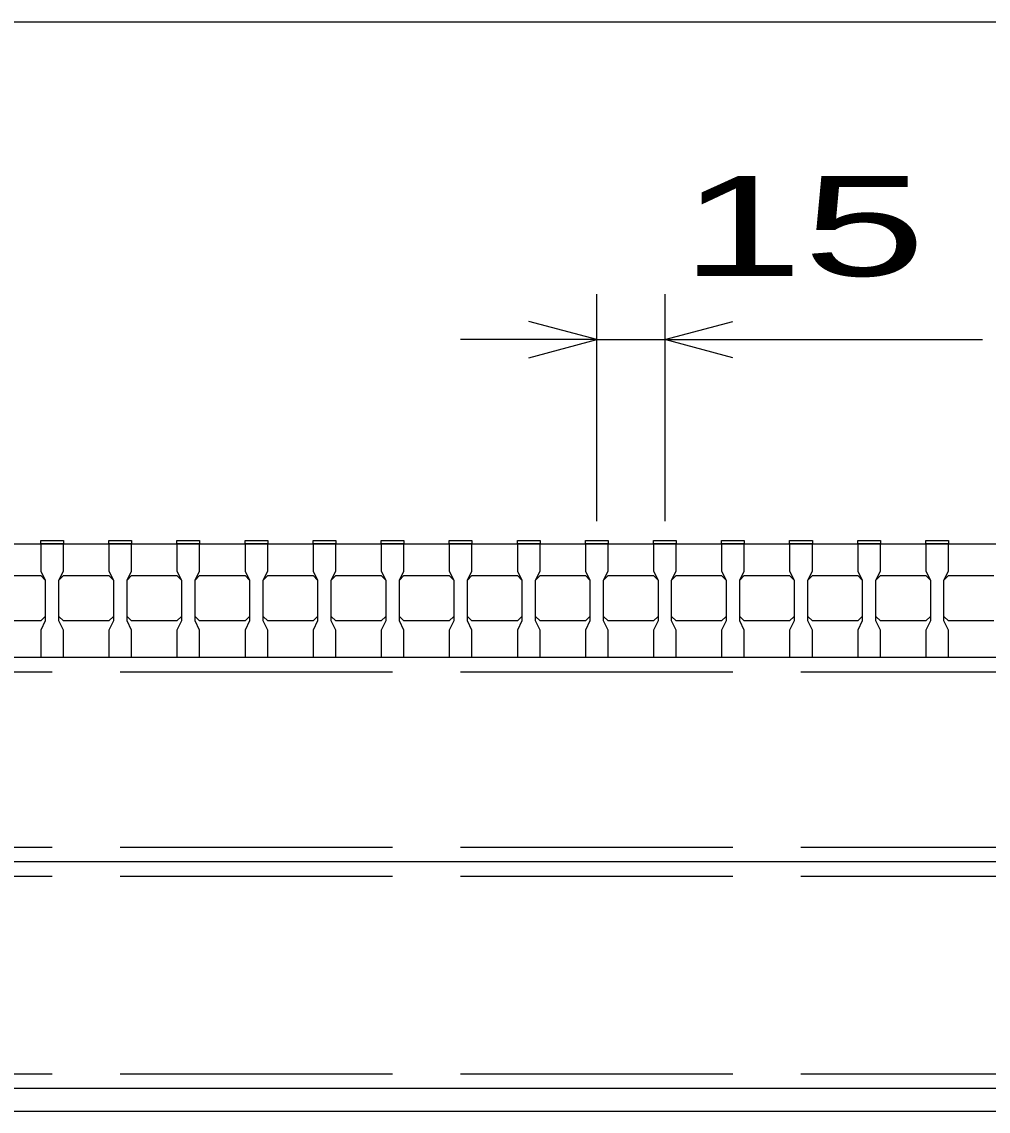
# Model space of a CAD drawing. Units: millimetres, scale not verified. Extents: x -1820 to 1731, y -1282 to 1054.
# Drawn here: x -1213.2 to -1000.2, y -722.5 to -482.5 of the extents above; entities that cross this region are included whole.
import ezdxf
from ezdxf.enums import TextEntityAlignment as Align

# ---------------------------------------------------------------- set-up
doc = ezdxf.new("R2010")
doc.units = ezdxf.units.MM
doc.header["$LTSCALE"] = 10
doc.linetypes.add('DASHED', pattern=[7.5, 6, -1.5])
doc.layers.add('16', color=3, linetype='Continuous', lineweight=25)
doc.layers.add('22', color=4, linetype='Continuous', lineweight=25)
doc.styles.add('ベクトル', font='')
doc.styles.get('ベクトル').set_extended_font_data('ベクトル')

msp = doc.modelspace()

# ---------------------------------------------------------------- linework, layer by layer
at = {"layer": '16'}
for p, q in [((-1419, -597.5), (-424, -597.5)), ((-1209, -597.5), (-1209, -596.8)), ((-1209, -596.8), (-1204, -596.8)), ((-1209, -597.5), (-1209, -603.5)), ((-1204, -597.5), (-1209, -597.5)), ((-1204, -596.8), (-1204, -597.5)), ((-1204, -603.5), (-1204, -597.5)), ((-1194, -597.5), (-1194, -596.8)), ((-1194, -596.8), (-1189, -596.8)), ((-1194, -597.5), (-1194, -603.5)), ((-1189, -597.5), (-1194, -597.5)), ((-1189, -596.8), (-1189, -597.5)), ((-1189, -603.5), (-1189, -597.5)), ((-1179, -597.5), (-1179, -596.8)), ((-1179, -596.8), (-1174, -596.8)), ((-1179, -597.5), (-1179, -603.5)), ((-1174, -597.5), (-1179, -597.5)), ((-1174, -596.8), (-1174, -597.5)), ((-1174, -603.5), (-1174, -597.5)), ((-1164, -597.5), (-1164, -596.8)), ((-1164, -596.8), (-1159, -596.8)), ((-1164, -597.5), (-1164, -603.5)), ((-1159, -597.5), (-1164, -597.5)), ((-1159, -596.8), (-1159, -597.5)), ((-1159, -603.5), (-1159, -597.5)), ((-1149, -597.5), (-1149, -596.8)), ((-1149, -596.8), (-1144, -596.8)), ((-1149, -597.5), (-1149, -603.5)), ((-1144, -597.5), (-1149, -597.5)), ((-1144, -596.8), (-1144, -597.5)), ((-1144, -603.5), (-1144, -597.5)), ((-1134, -597.5), (-1134, -596.8)), ((-1134, -596.8), (-1129, -596.8)), ((-1134, -597.5), (-1134, -603.5)), ((-1129, -597.5), (-1134, -597.5)), ((-1129, -596.8), (-1129, -597.5)), ((-1129, -603.5), (-1129, -597.5)), ((-1119, -597.5), (-1119, -596.8)), ((-1119, -596.8), (-1114, -596.8)), ((-1119, -597.5), (-1119, -603.5)), ((-1114, -597.5), (-1119, -597.5)), ((-1114, -596.8), (-1114, -597.5)), ((-1114, -603.5), (-1114, -597.5)), ((-1104, -597.5), (-1104, -596.8)), ((-1104, -596.8), (-1099, -596.8)), ((-1104, -597.5), (-1104, -603.5)), ((-1099, -597.5), (-1104, -597.5)), ((-1099, -596.8), (-1099, -597.5)), ((-1099, -603.5), (-1099, -597.5)), ((-1089, -597.5), (-1089, -596.8)), ((-1089, -596.8), (-1084, -596.8)), ((-1089, -597.5), (-1089, -603.5)), ((-1084, -597.5), (-1089, -597.5)), ((-1084, -596.8), (-1084, -597.5)), ((-1084, -603.5), (-1084, -597.5)), ((-1074, -597.5), (-1074, -596.8)), ((-1074, -596.8), (-1069, -596.8)), ((-1074, -597.5), (-1074, -603.5)), ((-1069, -597.5), (-1074, -597.5)), ((-1069, -596.8), (-1069, -597.5)), ((-1069, -603.5), (-1069, -597.5)), ((-1059, -597.5), (-1059, -596.8)), ((-1059, -596.8), (-1054, -596.8)), ((-1059, -597.5), (-1059, -603.5)), ((-1054, -597.5), (-1059, -597.5)), ((-1054, -596.8), (-1054, -597.5)), ((-1054, -603.5), (-1054, -597.5)), ((-1044, -597.5), (-1044, -596.8)), ((-1044, -596.8), (-1039, -596.8)), ((-1044, -597.5), (-1044, -603.5)), ((-1039, -597.5), (-1044, -597.5)), ((-1039, -596.8), (-1039, -597.5)), ((-1039, -603.5), (-1039, -597.5)), ((-1029, -597.5), (-1029, -596.8)), ((-1029, -596.8), (-1024, -596.8)), ((-1029, -597.5), (-1029, -603.5)), ((-1024, -597.5), (-1029, -597.5)), ((-1024, -596.8), (-1024, -597.5)), ((-1024, -603.5), (-1024, -597.5)), ((-1014, -597.5), (-1014, -596.8)), ((-1014, -596.8), (-1009, -596.8)), ((-1014, -597.5), (-1014, -603.5)), ((-1009, -597.5), (-1014, -597.5)), ((-1009, -596.8), (-1009, -597.5)), ((-1009, -603.5), (-1009, -597.5)), ((-1219, -604.5), (-1209, -604.5)), ((-1209, -603.5), (-1208, -605.5)), ((-1209, -604.5), (-1208, -605.5)), ((-1205, -605.5), (-1204, -603.5)), ((-1205, -605.5), (-1204, -604.5)), ((-1204, -604.5), (-1194, -604.5)), ((-1194, -603.5), (-1193, -605.5)), ((-1194, -604.5), (-1193, -605.5)), ((-1190, -605.5), (-1189, -603.5)), ((-1190, -605.5), (-1189, -604.5)), ((-1189, -604.5), (-1179, -604.5)), ((-1179, -603.5), (-1178, -605.5)), ((-1179, -604.5), (-1178, -605.5)), ((-1175, -605.5), (-1174, -603.5)), ((-1175, -605.5), (-1174, -604.5)), ((-1174, -604.5), (-1164, -604.5)), ((-1164, -603.5), (-1163, -605.5)), ((-1164, -604.5), (-1163, -605.5)), ((-1160, -605.5), (-1159, -603.5)), ((-1160, -605.5), (-1159, -604.5)), ((-1159, -604.5), (-1149, -604.5)), ((-1149, -603.5), (-1148, -605.5)), ((-1149, -604.5), (-1148, -605.5)), ((-1145, -605.5), (-1144, -603.5)), ((-1145, -605.5), (-1144, -604.5)), ((-1144, -604.5), (-1134, -604.5)), ((-1134, -603.5), (-1133, -605.5)), ((-1134, -604.5), (-1133, -605.5)), ((-1130, -605.5), (-1129, -603.5)), ((-1130, -605.5), (-1129, -604.5)), ((-1129, -604.5), (-1119, -604.5)), ((-1119, -603.5), (-1118, -605.5)), ((-1119, -604.5), (-1118, -605.5)), ((-1115, -605.5), (-1114, -603.5)), ((-1115, -605.5), (-1114, -604.5)), ((-1114, -604.5), (-1104, -604.5)), ((-1104, -603.5), (-1103, -605.5)), ((-1104, -604.5), (-1103, -605.5)), ((-1100, -605.5), (-1099, -603.5)), ((-1100, -605.5), (-1099, -604.5)), ((-1099, -604.5), (-1089, -604.5)), ((-1089, -603.5), (-1088, -605.5)), ((-1089, -604.5), (-1088, -605.5)), ((-1085, -605.5), (-1084, -603.5)), ((-1085, -605.5), (-1084, -604.5)), ((-1084, -604.5), (-1074, -604.5)), ((-1074, -603.5), (-1073, -605.5)), ((-1074, -604.5), (-1073, -605.5)), ((-1070, -605.5), (-1069, -603.5)), ((-1070, -605.5), (-1069, -604.5)), ((-1069, -604.5), (-1059, -604.5)), ((-1059, -603.5), (-1058, -605.5)), ((-1059, -604.5), (-1058, -605.5)), ((-1055, -605.5), (-1054, -603.5)), ((-1055, -605.5), (-1054, -604.5)), ((-1054, -604.5), (-1044, -604.5)), ((-1044, -603.5), (-1043, -605.5)), ((-1044, -604.5), (-1043, -605.5)), ((-1040, -605.5), (-1039, -603.5)), ((-1040, -605.5), (-1039, -604.5)), ((-1039, -604.5), (-1029, -604.5)), ((-1029, -603.5), (-1028, -605.5)), ((-1029, -604.5), (-1028, -605.5)), ((-1025, -605.5), (-1024, -603.5)), ((-1025, -605.5), (-1024, -604.5)), ((-1024, -604.5), (-1014, -604.5)), ((-1014, -603.5), (-1013, -605.5)), ((-1014, -604.5), (-1013, -605.5)), ((-1010, -605.5), (-1009, -603.5)), ((-1010, -605.5), (-1009, -604.5)), ((-1009, -604.5), (-999, -604.5)), ((-1208, -605.5), (-1208, -614.5)), ((-1205, -614.5), (-1205, -605.5)), ((-1193, -605.5), (-1193, -614.5)), ((-1190, -614.5), (-1190, -605.5)), ((-1178, -605.5), (-1178, -614.5)), ((-1175, -614.5), (-1175, -605.5)), ((-1163, -605.5), (-1163, -614.5)), ((-1160, -614.5), (-1160, -605.5)), ((-1148, -605.5), (-1148, -614.5)), ((-1145, -614.5), (-1145, -605.5)), ((-1133, -605.5), (-1133, -614.5)), ((-1130, -614.5), (-1130, -605.5)), ((-1118, -605.5), (-1118, -614.5)), ((-1115, -614.5), (-1115, -605.5)), ((-1103, -605.5), (-1103, -614.5)), ((-1100, -614.5), (-1100, -605.5)), ((-1088, -605.5), (-1088, -614.5)), ((-1085, -614.5), (-1085, -605.5)), ((-1073, -605.5), (-1073, -614.5)), ((-1070, -614.5), (-1070, -605.5)), ((-1058, -605.5), (-1058, -614.5)), ((-1055, -614.5), (-1055, -605.5)), ((-1043, -605.5), (-1043, -614.5)), ((-1040, -614.5), (-1040, -605.5)), ((-1028, -605.5), (-1028, -614.5)), ((-1025, -614.5), (-1025, -605.5)), ((-1013, -605.5), (-1013, -614.5)), ((-1010, -614.5), (-1010, -605.5)), ((-1208, -613.5), (-1209, -614.5)), ((-1204, -614.5), (-1205, -613.5)), ((-1193, -613.5), (-1194, -614.5)), ((-1189, -614.5), (-1190, -613.5)), ((-1178, -613.5), (-1179, -614.5)), ((-1174, -614.5), (-1175, -613.5)), ((-1163, -613.5), (-1164, -614.5)), ((-1159, -614.5), (-1160, -613.5)), ((-1148, -613.5), (-1149, -614.5)), ((-1144, -614.5), (-1145, -613.5)), ((-1133, -613.5), (-1134, -614.5)), ((-1129, -614.5), (-1130, -613.5)), ((-1118, -613.5), (-1119, -614.5)), ((-1114, -614.5), (-1115, -613.5)), ((-1103, -613.5), (-1104, -614.5)), ((-1099, -614.5), (-1100, -613.5)), ((-1088, -613.5), (-1089, -614.5)), ((-1084, -614.5), (-1085, -613.5)), ((-1073, -613.5), (-1074, -614.5)), ((-1069, -614.5), (-1070, -613.5)), ((-1058, -613.5), (-1059, -614.5)), ((-1054, -614.5), (-1055, -613.5)), ((-1043, -613.5), (-1044, -614.5)), ((-1039, -614.5), (-1040, -613.5)), ((-1028, -613.5), (-1029, -614.5)), ((-1024, -614.5), (-1025, -613.5)), ((-1013, -613.5), (-1014, -614.5)), ((-1009, -614.5), (-1010, -613.5)), ((-1209, -614.5), (-1219, -614.5)), ((-1208, -614.5), (-1209, -616.5)), ((-1209, -616.5), (-1209, -622.5)), ((-1204, -616.5), (-1205, -614.5)), ((-1194, -614.5), (-1204, -614.5)), ((-1204, -622.5), (-1204, -616.5)), ((-1193, -614.5), (-1194, -616.5)), ((-1194, -616.5), (-1194, -622.5)), ((-1189, -616.5), (-1190, -614.5)), ((-1179, -614.5), (-1189, -614.5)), ((-1189, -622.5), (-1189, -616.5)), ((-1178, -614.5), (-1179, -616.5)), ((-1179, -616.5), (-1179, -622.5)), ((-1174, -616.5), (-1175, -614.5)), ((-1164, -614.5), (-1174, -614.5)), ((-1174, -622.5), (-1174, -616.5)), ((-1163, -614.5), (-1164, -616.5)), ((-1164, -616.5), (-1164, -622.5)), ((-1159, -616.5), (-1160, -614.5)), ((-1149, -614.5), (-1159, -614.5)), ((-1159, -622.5), (-1159, -616.5)), ((-1148, -614.5), (-1149, -616.5)), ((-1149, -616.5), (-1149, -622.5)), ((-1144, -616.5), (-1145, -614.5)), ((-1134, -614.5), (-1144, -614.5)), ((-1144, -622.5), (-1144, -616.5)), ((-1133, -614.5), (-1134, -616.5)), ((-1134, -616.5), (-1134, -622.5)), ((-1129, -616.5), (-1130, -614.5)), ((-1119, -614.5), (-1129, -614.5)), ((-1129, -622.5), (-1129, -616.5)), ((-1118, -614.5), (-1119, -616.5)), ((-1119, -616.5), (-1119, -622.5)), ((-1114, -616.5), (-1115, -614.5)), ((-1104, -614.5), (-1114, -614.5)), ((-1114, -622.5), (-1114, -616.5)), ((-1103, -614.5), (-1104, -616.5)), ((-1104, -616.5), (-1104, -622.5)), ((-1099, -616.5), (-1100, -614.5)), ((-1089, -614.5), (-1099, -614.5)), ((-1099, -622.5), (-1099, -616.5)), ((-1088, -614.5), (-1089, -616.5)), ((-1089, -616.5), (-1089, -622.5)), ((-1084, -616.5), (-1085, -614.5)), ((-1074, -614.5), (-1084, -614.5)), ((-1084, -622.5), (-1084, -616.5)), ((-1073, -614.5), (-1074, -616.5)), ((-1074, -616.5), (-1074, -622.5)), ((-1069, -616.5), (-1070, -614.5)), ((-1059, -614.5), (-1069, -614.5)), ((-1069, -622.5), (-1069, -616.5)), ((-1058, -614.5), (-1059, -616.5)), ((-1059, -616.5), (-1059, -622.5)), ((-1054, -616.5), (-1055, -614.5)), ((-1044, -614.5), (-1054, -614.5)), ((-1054, -622.5), (-1054, -616.5)), ((-1043, -614.5), (-1044, -616.5)), ((-1044, -616.5), (-1044, -622.5)), ((-1039, -616.5), (-1040, -614.5)), ((-1029, -614.5), (-1039, -614.5)), ((-1039, -622.5), (-1039, -616.5)), ((-1028, -614.5), (-1029, -616.5)), ((-1029, -616.5), (-1029, -622.5)), ((-1024, -616.5), (-1025, -614.5)), ((-1014, -614.5), (-1024, -614.5)), ((-1024, -622.5), (-1024, -616.5)), ((-1013, -614.5), (-1014, -616.5)), ((-1014, -616.5), (-1014, -622.5)), ((-1009, -616.5), (-1010, -614.5)), ((-999, -614.5), (-1009, -614.5)), ((-1009, -622.5), (-1009, -616.5)), ((-1419, -622.5), (-424, -622.5)), ((-1416.5, -622.5), (-426.5, -622.5)), ((-1209, -622.5), (-1204, -622.5)), ((-1194, -622.5), (-1189, -622.5)), ((-1179, -622.5), (-1174, -622.5)), ((-1164, -622.5), (-1159, -622.5)), ((-1149, -622.5), (-1144, -622.5)), ((-1134, -622.5), (-1129, -622.5)), ((-1119, -622.5), (-1114, -622.5)), ((-1104, -622.5), (-1099, -622.5)), ((-1089, -622.5), (-1084, -622.5)), ((-1074, -622.5), (-1069, -622.5)), ((-1059, -622.5), (-1054, -622.5)), ((-1044, -622.5), (-1039, -622.5)), ((-1029, -622.5), (-1024, -622.5)), ((-1014, -622.5), (-1009, -622.5)), ((-1416.5, -667.5), (-426.5, -667.5)), ((-426.5, -717.5), (-1416.5, -717.5)), ((-426.5, -717.5), (-1416.5, -717.5)), ((-1416.5, -722.5), (-426.5, -722.5))]:
    msp.add_line(p, q, dxfattribs=at)
at = {"layer": '16', "linetype": 'DASHED'}
for p, q in [((-1416.5, -625.7), (-426.5, -625.7)), ((-1416.5, -664.3), (-426.5, -664.3)), ((-1416.5, -670.7), (-426.5, -670.7)), ((-1416.5, -714.3), (-426.5, -714.3))]:
    msp.add_line(p, q, dxfattribs=at)
at = {"layer": '22'}
for p, q in [((-1419, -482.5), (-424, -482.5)), ((-1086.5, -592.5), (-1086.5, -542.5)), ((-1071.5, -542.5), (-1071.5, -592.5)), ((-1086.5, -552.5), (-1101.5, -548.5)), ((-1071.5, -552.5), (-1056.5, -548.5)), ((-1086.5, -552.5), (-1116.5, -552.5)), ((-1101.5, -556.5), (-1086.5, -552.5)), ((-1086.5, -552.5), (-1071.5, -552.5)), ((-1056.5, -556.5), (-1071.5, -552.5)), ((-1071.5, -552.5), (-1001.5, -552.5))]:
    msp.add_line(p, q, dxfattribs=at)

# ---------------------------------------------------------------- texts
at = {"layer": '22', "color": 2, "style": 'ベクトル', "width": 1.65}
msp.add_text(' 15 ', height=21.99, dxfattribs=at).set_placement((-1081.5, -527.5), align=Align.MIDDLE_LEFT)

doc.saveas('drawing.dxf')
